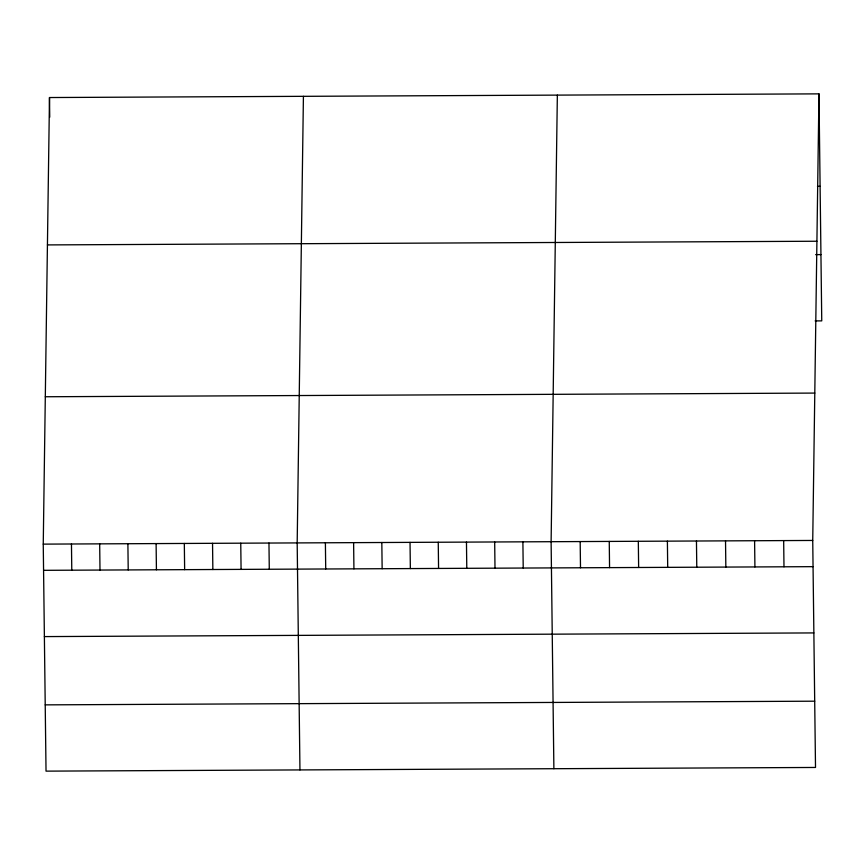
<?xml version="1.0" encoding="UTF-8"?>
<svg xmlns="http://www.w3.org/2000/svg" width="865" height="865" viewBox="0 0 865 865"><rect width="100%" height="100%" fill="white"/><g stroke="black" fill="none" stroke-linecap="round" stroke-linejoin="round"><path stroke-width="1.3" d="M818.971 93.863L812.732 540.452L815.511 767.46L46.029 771.137L43.25 544.128L49.489 97.54L818.971 93.863L821.75 320.872L815.144 320.904M303.42 96.329L297.182 542.917L299.95 769.926M557.352 95.118L551.113 541.706L553.881 768.715M817.468 186.343L820.107 186.332M47.434 244.914L816.917 241.238M815.652 254.634L820.939 254.602M45.315 396.754L814.798 393.078M43.25 544.128L812.732 540.452M43.574 570.327L813.057 566.662M44.374 636.597L813.857 632.921M45.218 704.867L814.7 701.191M783.668 540.593L783.982 566.791M754.594 540.733L754.918 566.932M725.53 540.874L725.843 567.072M696.455 541.003L696.779 567.213M667.391 541.144L667.704 567.354M638.316 541.285L638.64 567.494M609.252 541.425L609.566 567.624M580.177 541.566L580.501 567.764M522.893 541.836L523.217 568.046M494.683 541.977L494.996 568.175M466.462 542.106L466.786 568.316M438.252 542.236L438.566 568.446M410.032 542.377L410.356 568.575M381.822 542.506L382.146 568.716M353.612 542.647L353.926 568.846M325.391 542.777L325.716 568.986M268.961 543.047L269.285 569.257M240.751 543.188L241.076 569.386M212.541 543.317L212.855 569.527M184.321 543.458L184.645 569.657M156.111 543.588L156.424 569.797M127.89 543.728L128.215 569.927M99.68 543.858L99.994 570.067M71.46 543.988L71.784 570.197M49.489 97.54L49.738 117.197"/></g></svg>
